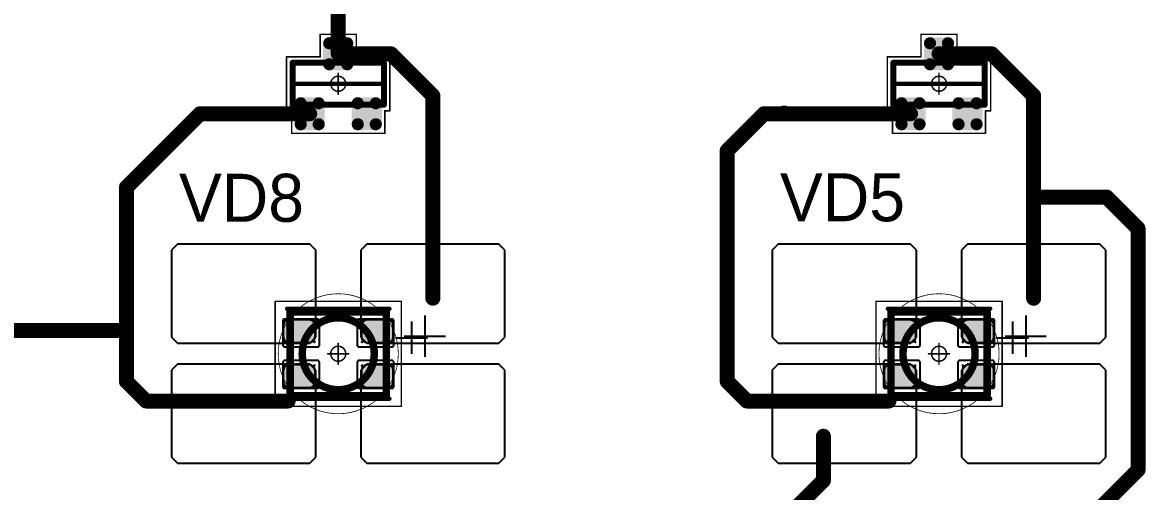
# Model space of a CAD drawing. Header units: millimetres. Extents: x 0 to 400, y 0 to 514.
# Drawn here: x 189.49 to 226.87, y 307.91 to 323.54 of the extents above; entities that cross this region are included whole.
import ezdxf

# ---------------------------------------------------------------- set-up
doc = ezdxf.new("R2010")
doc.units = ezdxf.units.MM
for name, color, linetype in [('Mechanical13', 56, 'Continuous'), ('Mechanical15', 56, 'Continuous'), ('Mechanical2', 216, 'Continuous'), ('TopLayer', 1, 'Continuous'), ('TopOverlay', 2, 'Continuous'), ('TopPaste', 8, 'Continuous'), ('TopSolder', 216, 'Continuous')]:
    doc.layers.add(name, color=color, linetype=linetype)

# ---------------------------------------------------------------- blocks, each defined once
blk = doc.blocks.new('SOT23_174')
at = {"layer": 'Mechanical13', "const_width": 0.2}
for points in [[(-0.7, 1.52), (0.7, 1.52)], [(-0.7, 1.52), (-0.7, -1.52)], [(0.7, 1.52), (0.7, -1.52)], [(-0.7, -1.52), (0.7, -1.52)]]:
    blk.add_lwpolyline(points, dxfattribs=at)
at = {"layer": 'Mechanical13', "const_width": 0.1}
for points in [[(-0.75, 1.52, 1), (-0.65, 1.52, 1)], [(-0.75, 1.52, 1), (-0.65, 1.52, 1)], [(0.65, 1.52, 1), (0.75, 1.52, 1)], [(0.65, 1.52, 1), (0.75, 1.52, 1)], [(-0.75, -1.52, 1), (-0.65, -1.52, 1)], [(-0.75, -1.52, 1), (-0.65, -1.52, 1)], [(0.65, -1.52, 1), (0.75, -1.52, 1)], [(0.65, -1.52, 1), (0.75, -1.52, 1)]]:
    blk.add_lwpolyline(points, format="xyb", close=True, dxfattribs=at)
at = {"layer": 'Mechanical15', "const_width": 0.05}
for points in [[(-1.65, 1.55), (-1.65, -1.55)], [(-1.65, 1.55), (-0.9, 1.55)], [(-0.9, 1.72), (-0.9, 1.55)], [(-0.9, 1.72), (0.9, 1.72)], [(0.9, 1.72), (0.9, 0.6)], [(0, 0.35), (0, -0.35)], [(0.9, 0.6), (1.65, 0.6)], [(1.65, 0.6), (1.65, -0.6)], [(-0.35, 0), (0.35, 0)], [(0.9, -0.6), (1.65, -0.6)], [(0.9, -0.6), (0.9, -1.72)], [(-1.65, -1.55), (-0.9, -1.55)], [(-0.9, -1.55), (-0.9, -1.72)], [(-0.9, -1.72), (0.9, -1.72)]]:
    blk.add_lwpolyline(points, dxfattribs=at)
at = {"layer": 'Mechanical15'}
for points, const_width in [([(-1.662, 1.55, 1), (-1.637, 1.55, 1)], 0.025), ([(-1.662, 1.55, 1), (-1.637, 1.55, 1)], 0.025), ([(-0.913, 1.72, 1), (-0.888, 1.72, 1)], 0.025), ([(-0.913, 1.72, 1), (-0.888, 1.72, 1)], 0.025), ([(-0.913, 1.55, 1), (-0.888, 1.55, 1)], 0.025), ([(-0.913, 1.55, 1), (-0.888, 1.55, 1)], 0.025), ([(0.888, 1.72, 1), (0.913, 1.72, 1)], 0.025), ([(0.888, 1.72, 1), (0.913, 1.72, 1)], 0.025), ([(-0.012, 0.35, 1), (0.012, 0.35, 1)], 0.025), ([(0.888, 0.6, 1), (0.913, 0.6, 1)], 0.025), ([(0.888, 0.6, 1), (0.913, 0.6, 1)], 0.025), ([(1.637, 0.6, 1), (1.662, 0.6, 1)], 0.025), ([(1.637, 0.6, 1), (1.662, 0.6, 1)], 0.025), ([(-0.362, 0, 1), (-0.337, 0, 1)], 0.025), ([(0.25, 0, 1), (-0.25, 0, 1)], 0.05), ([(-0.262, 0, 1), (-0.238, 0, 1)], 0.025), ([(0.238, 0, 1), (0.262, 0, 1)], 0.025), ([(0.337, 0, 1), (0.362, 0, 1)], 0.025), ([(-0.012, -0.35, 1), (0.012, -0.35, 1)], 0.025), ([(0.888, -0.6, 1), (0.913, -0.6, 1)], 0.025), ([(0.888, -0.6, 1), (0.913, -0.6, 1)], 0.025), ([(1.637, -0.6, 1), (1.662, -0.6, 1)], 0.025), ([(1.637, -0.6, 1), (1.662, -0.6, 1)], 0.025), ([(-1.662, -1.55, 1), (-1.637, -1.55, 1)], 0.025), ([(-1.662, -1.55, 1), (-1.637, -1.55, 1)], 0.025), ([(-0.913, -1.55, 1), (-0.888, -1.55, 1)], 0.025), ([(-0.913, -1.55, 1), (-0.888, -1.55, 1)], 0.025), ([(-0.913, -1.72, 1), (-0.888, -1.72, 1)], 0.025), ([(-0.913, -1.72, 1), (-0.888, -1.72, 1)], 0.025), ([(0.888, -1.72, 1), (0.913, -1.72, 1)], 0.025), ([(0.888, -1.72, 1), (0.913, -1.72, 1)], 0.025)]:
    blk.add_lwpolyline(points, format="xyb", close=True, dxfattribs=dict(at, const_width=const_width))
at = {"layer": 'TopLayer', "const_width": 0.1}
for points in [[(-1.4, 1.25, 1), (-1.3, 1.25, 1)], [(-0.7, 1.25, 1), (-0.6, 1.25, 1)], [(-1.4, 0.65, 1), (-1.3, 0.65, 1)], [(-0.7, 0.65, 1), (-0.6, 0.65, 1)], [(0.6, 0.3, 1), (0.7, 0.3, 1)], [(1.3, 0.3, 1), (1.4, 0.3, 1)], [(0.6, -0.3, 1), (0.7, -0.3, 1)], [(1.3, -0.3, 1), (1.4, -0.3, 1)], [(-1.4, -0.65, 1), (-1.3, -0.65, 1)], [(-0.7, -0.65, 1), (-0.6, -0.65, 1)], [(-1.4, -1.25, 1), (-1.3, -1.25, 1)], [(-0.7, -1.25, 1), (-0.6, -1.25, 1)]]:
    blk.add_lwpolyline(points, format="xyb", close=True, dxfattribs=at)
at = {"layer": 'TopLayer'}
for points in [[(-1.45, 1.25), (-1.45, 0.65), (-0.55, 1.25), (-0.55, 0.65)], [(-1.35, 1.35), (-1.35, 0.55), (-0.65, 1.35), (-0.65, 0.55)], [(0.65, 0.4), (0.65, -0.4), (1.35, 0.4), (1.35, -0.4)], [(0.55, 0.3), (0.55, -0.3), (1.45, 0.3), (1.45, -0.3)], [(-1.45, -0.65), (-1.45, -1.25), (-0.55, -0.65), (-0.55, -1.25)], [(-1.35, -0.55), (-1.35, -1.35), (-0.65, -0.55), (-0.65, -1.35)]]:
    blk.add_solid(points, dxfattribs=at)
at = {"layer": 'TopOverlay', "const_width": 0.15}
blk.add_lwpolyline([(0, 1.5), (0, -1.5)], dxfattribs=at)
at = {"layer": 'TopOverlay', "const_width": 0.075}
for points in [[(-0.038, 1.5, 1), (0.038, 1.5, 1)], [(-0.038, -1.5, 1), (0.038, -1.5, 1)]]:
    blk.add_lwpolyline(points, format="xyb", close=True, dxfattribs=at)
at = {"layer": 'TopPaste', "const_width": 0.075}
for points in [[(-1.387, 1.25, 1), (-1.313, 1.25, 1)], [(-0.687, 1.25, 1), (-0.613, 1.25, 1)], [(-1.387, 0.65, 1), (-1.313, 0.65, 1)], [(-0.687, 0.65, 1), (-0.613, 0.65, 1)], [(0.613, 0.3, 1), (0.687, 0.3, 1)], [(1.313, 0.3, 1), (1.387, 0.3, 1)], [(0.613, -0.3, 1), (0.687, -0.3, 1)], [(1.313, -0.3, 1), (1.387, -0.3, 1)], [(-1.387, -0.65, 1), (-1.313, -0.65, 1)], [(-0.687, -0.65, 1), (-0.613, -0.65, 1)], [(-1.387, -1.25, 1), (-1.313, -1.25, 1)], [(-0.687, -1.25, 1), (-0.613, -1.25, 1)]]:
    blk.add_lwpolyline(points, format="xyb", close=True, dxfattribs=at)
at = {"layer": 'TopPaste'}
for points in [[(-1.425, 1.25), (-1.425, 0.65), (-0.575, 1.25), (-0.575, 0.65)], [(-1.35, 1.325), (-1.35, 0.575), (-0.65, 1.325), (-0.65, 0.575)], [(0.65, 0.375), (0.65, -0.375), (1.35, 0.375), (1.35, -0.375)], [(0.575, 0.3), (0.575, -0.3), (1.425, 0.3), (1.425, -0.3)], [(-1.425, -0.65), (-1.425, -1.25), (-0.575, -0.65), (-0.575, -1.25)], [(-1.35, -0.575), (-1.35, -1.325), (-0.65, -0.575), (-0.65, -1.325)]]:
    blk.add_solid(points, dxfattribs=at)
at = {"layer": 'TopSolder', "const_width": 0.202}
for points in [[(-1.451, 1.25, 1), (-1.249, 1.25, 1)], [(-0.751, 1.25, 1), (-0.549, 1.25, 1)], [(-1.451, 0.65, 1), (-1.249, 0.65, 1)], [(-0.751, 0.65, 1), (-0.549, 0.65, 1)], [(0.549, 0.3, 1), (0.751, 0.3, 1)], [(1.249, 0.3, 1), (1.451, 0.3, 1)], [(0.549, -0.3, 1), (0.751, -0.3, 1)], [(1.249, -0.3, 1), (1.451, -0.3, 1)], [(-1.451, -0.65, 1), (-1.249, -0.65, 1)], [(-0.751, -0.65, 1), (-0.549, -0.65, 1)], [(-1.451, -1.25, 1), (-1.249, -1.25, 1)], [(-0.751, -1.25, 1), (-0.549, -1.25, 1)]]:
    blk.add_lwpolyline(points, format="xyb", close=True, dxfattribs=at)
at = {"layer": 'TopSolder'}
for points in [[(-1.552, 1.25), (-1.552, 0.65), (-0.448, 1.25), (-0.448, 0.65)], [(-1.35, 1.452), (-1.35, 0.448), (-0.65, 1.452), (-0.65, 0.448)], [(0.65, 0.502), (0.65, -0.502), (1.35, 0.502), (1.35, -0.502)], [(0.448, 0.3), (0.448, -0.3), (1.552, 0.3), (1.552, -0.3)], [(-1.552, -0.65), (-1.552, -1.25), (-0.448, -0.65), (-0.448, -1.25)], [(-1.35, -0.448), (-1.35, -1.452), (-0.65, -0.448), (-0.65, -1.452)]]:
    blk.add_solid(points, dxfattribs=at)
blk = doc.blocks.new('SOT23_177')
at = {"layer": 'Mechanical13', "const_width": 0.2}
for points in [[(-0.7, 1.52), (0.7, 1.52)], [(-0.7, 1.52), (-0.7, -1.52)], [(0.7, 1.52), (0.7, -1.52)], [(-0.7, -1.52), (0.7, -1.52)]]:
    blk.add_lwpolyline(points, dxfattribs=at)
at = {"layer": 'Mechanical13', "const_width": 0.1}
for points in [[(-0.75, 1.52, 1), (-0.65, 1.52, 1)], [(-0.75, 1.52, 1), (-0.65, 1.52, 1)], [(0.65, 1.52, 1), (0.75, 1.52, 1)], [(0.65, 1.52, 1), (0.75, 1.52, 1)], [(-0.75, -1.52, 1), (-0.65, -1.52, 1)], [(-0.75, -1.52, 1), (-0.65, -1.52, 1)], [(0.65, -1.52, 1), (0.75, -1.52, 1)], [(0.65, -1.52, 1), (0.75, -1.52, 1)]]:
    blk.add_lwpolyline(points, format="xyb", close=True, dxfattribs=at)
at = {"layer": 'Mechanical15', "const_width": 0.05}
for points in [[(-1.65, 1.55), (-1.65, -1.55)], [(-1.65, 1.55), (-0.9, 1.55)], [(-0.9, 1.72), (-0.9, 1.55)], [(-0.9, 1.72), (0.9, 1.72)], [(0.9, 1.72), (0.9, 0.6)], [(0, 0.35), (0, -0.35)], [(0.9, 0.6), (1.65, 0.6)], [(1.65, 0.6), (1.65, -0.6)], [(-0.35, 0), (0.35, 0)], [(0.9, -0.6), (1.65, -0.6)], [(0.9, -0.6), (0.9, -1.72)], [(-1.65, -1.55), (-0.9, -1.55)], [(-0.9, -1.55), (-0.9, -1.72)], [(-0.9, -1.72), (0.9, -1.72)]]:
    blk.add_lwpolyline(points, dxfattribs=at)
at = {"layer": 'Mechanical15'}
for points, const_width in [([(-1.662, 1.55, 1), (-1.637, 1.55, 1)], 0.025), ([(-1.662, 1.55, 1), (-1.637, 1.55, 1)], 0.025), ([(-0.913, 1.72, 1), (-0.888, 1.72, 1)], 0.025), ([(-0.913, 1.72, 1), (-0.888, 1.72, 1)], 0.025), ([(-0.913, 1.55, 1), (-0.888, 1.55, 1)], 0.025), ([(-0.913, 1.55, 1), (-0.888, 1.55, 1)], 0.025), ([(0.888, 1.72, 1), (0.913, 1.72, 1)], 0.025), ([(0.888, 1.72, 1), (0.913, 1.72, 1)], 0.025), ([(-0.012, 0.35, 1), (0.012, 0.35, 1)], 0.025), ([(0.888, 0.6, 1), (0.913, 0.6, 1)], 0.025), ([(0.888, 0.6, 1), (0.913, 0.6, 1)], 0.025), ([(1.637, 0.6, 1), (1.662, 0.6, 1)], 0.025), ([(1.637, 0.6, 1), (1.662, 0.6, 1)], 0.025), ([(-0.362, 0, 1), (-0.337, 0, 1)], 0.025), ([(0.25, 0, 1), (-0.25, 0, 1)], 0.05), ([(-0.262, 0, 1), (-0.238, 0, 1)], 0.025), ([(0.238, 0, 1), (0.262, 0, 1)], 0.025), ([(0.337, 0, 1), (0.362, 0, 1)], 0.025), ([(-0.012, -0.35, 1), (0.012, -0.35, 1)], 0.025), ([(0.888, -0.6, 1), (0.913, -0.6, 1)], 0.025), ([(0.888, -0.6, 1), (0.913, -0.6, 1)], 0.025), ([(1.637, -0.6, 1), (1.662, -0.6, 1)], 0.025), ([(1.637, -0.6, 1), (1.662, -0.6, 1)], 0.025), ([(-1.662, -1.55, 1), (-1.637, -1.55, 1)], 0.025), ([(-1.662, -1.55, 1), (-1.637, -1.55, 1)], 0.025), ([(-0.913, -1.55, 1), (-0.888, -1.55, 1)], 0.025), ([(-0.913, -1.55, 1), (-0.888, -1.55, 1)], 0.025), ([(-0.913, -1.72, 1), (-0.888, -1.72, 1)], 0.025), ([(-0.913, -1.72, 1), (-0.888, -1.72, 1)], 0.025), ([(0.888, -1.72, 1), (0.913, -1.72, 1)], 0.025), ([(0.888, -1.72, 1), (0.913, -1.72, 1)], 0.025)]:
    blk.add_lwpolyline(points, format="xyb", close=True, dxfattribs=dict(at, const_width=const_width))
at = {"layer": 'TopLayer', "const_width": 0.1}
for points in [[(-1.4, 1.25, 1), (-1.3, 1.25, 1)], [(-0.7, 1.25, 1), (-0.6, 1.25, 1)], [(-1.4, 0.65, 1), (-1.3, 0.65, 1)], [(-0.7, 0.65, 1), (-0.6, 0.65, 1)], [(0.6, 0.3, 1), (0.7, 0.3, 1)], [(1.3, 0.3, 1), (1.4, 0.3, 1)], [(0.6, -0.3, 1), (0.7, -0.3, 1)], [(1.3, -0.3, 1), (1.4, -0.3, 1)], [(-1.4, -0.65, 1), (-1.3, -0.65, 1)], [(-0.7, -0.65, 1), (-0.6, -0.65, 1)], [(-1.4, -1.25, 1), (-1.3, -1.25, 1)], [(-0.7, -1.25, 1), (-0.6, -1.25, 1)]]:
    blk.add_lwpolyline(points, format="xyb", close=True, dxfattribs=at)
at = {"layer": 'TopLayer'}
for points in [[(-1.45, 1.25), (-1.45, 0.65), (-0.55, 1.25), (-0.55, 0.65)], [(-1.35, 1.35), (-1.35, 0.55), (-0.65, 1.35), (-0.65, 0.55)], [(0.65, 0.4), (0.65, -0.4), (1.35, 0.4), (1.35, -0.4)], [(0.55, 0.3), (0.55, -0.3), (1.45, 0.3), (1.45, -0.3)], [(-1.45, -0.65), (-1.45, -1.25), (-0.55, -0.65), (-0.55, -1.25)], [(-1.35, -0.55), (-1.35, -1.35), (-0.65, -0.55), (-0.65, -1.35)]]:
    blk.add_solid(points, dxfattribs=at)
at = {"layer": 'TopOverlay', "const_width": 0.15}
blk.add_lwpolyline([(0, 1.5), (0, -1.5)], dxfattribs=at)
at = {"layer": 'TopOverlay', "const_width": 0.075}
for points in [[(-0.038, 1.5, 1), (0.038, 1.5, 1)], [(-0.038, -1.5, 1), (0.038, -1.5, 1)]]:
    blk.add_lwpolyline(points, format="xyb", close=True, dxfattribs=at)
at = {"layer": 'TopPaste', "const_width": 0.075}
for points in [[(-1.387, 1.25, 1), (-1.313, 1.25, 1)], [(-0.687, 1.25, 1), (-0.613, 1.25, 1)], [(-1.387, 0.65, 1), (-1.313, 0.65, 1)], [(-0.687, 0.65, 1), (-0.613, 0.65, 1)], [(0.613, 0.3, 1), (0.687, 0.3, 1)], [(1.313, 0.3, 1), (1.387, 0.3, 1)], [(0.613, -0.3, 1), (0.687, -0.3, 1)], [(1.313, -0.3, 1), (1.387, -0.3, 1)], [(-1.387, -0.65, 1), (-1.313, -0.65, 1)], [(-0.687, -0.65, 1), (-0.613, -0.65, 1)], [(-1.387, -1.25, 1), (-1.313, -1.25, 1)], [(-0.687, -1.25, 1), (-0.613, -1.25, 1)]]:
    blk.add_lwpolyline(points, format="xyb", close=True, dxfattribs=at)
at = {"layer": 'TopPaste'}
for points in [[(-1.425, 1.25), (-1.425, 0.65), (-0.575, 1.25), (-0.575, 0.65)], [(-1.35, 1.325), (-1.35, 0.575), (-0.65, 1.325), (-0.65, 0.575)], [(0.65, 0.375), (0.65, -0.375), (1.35, 0.375), (1.35, -0.375)], [(0.575, 0.3), (0.575, -0.3), (1.425, 0.3), (1.425, -0.3)], [(-1.425, -0.65), (-1.425, -1.25), (-0.575, -0.65), (-0.575, -1.25)], [(-1.35, -0.575), (-1.35, -1.325), (-0.65, -0.575), (-0.65, -1.325)]]:
    blk.add_solid(points, dxfattribs=at)
at = {"layer": 'TopSolder', "const_width": 0.202}
for points in [[(-1.451, 1.25, 1), (-1.249, 1.25, 1)], [(-0.751, 1.25, 1), (-0.549, 1.25, 1)], [(-1.451, 0.65, 1), (-1.249, 0.65, 1)], [(-0.751, 0.65, 1), (-0.549, 0.65, 1)], [(0.549, 0.3, 1), (0.751, 0.3, 1)], [(1.249, 0.3, 1), (1.451, 0.3, 1)], [(0.549, -0.3, 1), (0.751, -0.3, 1)], [(1.249, -0.3, 1), (1.451, -0.3, 1)], [(-1.451, -0.65, 1), (-1.249, -0.65, 1)], [(-0.751, -0.65, 1), (-0.549, -0.65, 1)], [(-1.451, -1.25, 1), (-1.249, -1.25, 1)], [(-0.751, -1.25, 1), (-0.549, -1.25, 1)]]:
    blk.add_lwpolyline(points, format="xyb", close=True, dxfattribs=at)
at = {"layer": 'TopSolder'}
for points in [[(-1.552, 1.25), (-1.552, 0.65), (-0.448, 1.25), (-0.448, 0.65)], [(-1.35, 1.452), (-1.35, 0.448), (-0.65, 1.452), (-0.65, 0.448)], [(0.65, 0.502), (0.65, -0.502), (1.35, 0.502), (1.35, -0.502)], [(0.448, 0.3), (0.448, -0.3), (1.552, 0.3), (1.552, -0.3)], [(-1.552, -0.65), (-1.552, -1.25), (-0.448, -0.65), (-0.448, -1.25)], [(-1.35, -0.448), (-1.35, -1.452), (-0.65, -0.448), (-0.65, -1.452)]]:
    blk.add_solid(points, dxfattribs=at)
blk = doc.blocks.new('E65F_347')
at = {"layer": 'Mechanical13'}
for p, q in [((2.441, 1.071), (2.441, 0)), ((1.905, 0.536), (2.976, 0.536))]:
    blk.add_line(p, q, dxfattribs=at)
at = {"layer": 'Mechanical13', "const_width": 0.25}
for points in [[(-1.6, -1.4), (-1.6, 1.4)], [(-1.6, 1.4), (1.6, 1.4)], [(1.6, -1.4), (1.6, 1.4)], [(-1.6, -1.4), (1.6, -1.4)]]:
    blk.add_lwpolyline(points, dxfattribs=at)
at = {"layer": 'Mechanical13'}
for points, const_width in [([(-1.663, 1.4, 1), (-1.538, 1.4, 1)], 0.125), ([(-1.663, 1.4, 1), (-1.538, 1.4, 1)], 0.125), ([(1.537, 1.4, 1), (1.662, 1.4, 1)], 0.125), ([(1.537, 1.4, 1), (1.662, 1.4, 1)], 0.125), ([(1.2, 0, 1), (-1.2, 0, 1)], 0.25), ([(-1.263, 0, 1), (-1.138, 0, 1)], 0.125), ([(1.137, 0, 1), (1.262, 0, 1)], 0.125), ([(-1.663, -1.4, 1), (-1.538, -1.4, 1)], 0.125), ([(-1.663, -1.4, 1), (-1.538, -1.4, 1)], 0.125), ([(1.537, -1.4, 1), (1.662, -1.4, 1)], 0.125), ([(1.537, -1.4, 1), (1.662, -1.4, 1)], 0.125)]:
    blk.add_lwpolyline(points, format="xyb", close=True, dxfattribs=dict(at, const_width=const_width))
at = {"layer": 'Mechanical15', "const_width": 0.05}
for points in [[(-2.1, 1.75), (2.1, 1.75)], [(-2.1, -1.75), (-2.1, 1.75)], [(2.1, -1.75), (2.1, 1.75)], [(0, -0.35), (0, 0.35)], [(0, -0.35), (0, 0.35)], [(-0.35, 0), (0.35, 0)], [(-0.35, 0), (0.35, 0)], [(-2.1, -1.75), (2.1, -1.75)]]:
    blk.add_lwpolyline(points, dxfattribs=at)
at = {"layer": 'Mechanical15'}
for points, const_width in [([(-2.113, 1.75, 1), (-2.088, 1.75, 1)], 0.025), ([(-2.113, 1.75, 1), (-2.088, 1.75, 1)], 0.025), ([(2.087, 1.75, 1), (2.112, 1.75, 1)], 0.025), ([(2.087, 1.75, 1), (2.112, 1.75, 1)], 0.025), ([(-0.013, 0.35, 1), (0.012, 0.35, 1)], 0.025), ([(-0.013, 0.35, 1), (0.012, 0.35, 1)], 0.025), ([(-0.363, 0, 1), (-0.338, 0, 1)], 0.025), ([(-0.363, 0, 1), (-0.338, 0, 1)], 0.025), ([(0.25, 0, 1), (-0.25, 0, 1)], 0.05), ([(0.25, 0, 1), (-0.25, 0, 1)], 0.05), ([(-0.263, 0, 1), (-0.238, 0, 1)], 0.025), ([(-0.263, 0, 1), (-0.238, 0, 1)], 0.025), ([(0.237, 0, 1), (0.262, 0, 1)], 0.025), ([(0.237, 0, 1), (0.262, 0, 1)], 0.025), ([(0.337, 0, 1), (0.362, 0, 1)], 0.025), ([(0.337, 0, 1), (0.362, 0, 1)], 0.025), ([(-0.013, -0.35, 1), (0.012, -0.35, 1)], 0.025), ([(-0.013, -0.35, 1), (0.012, -0.35, 1)], 0.025), ([(-2.113, -1.75, 1), (-2.088, -1.75, 1)], 0.025), ([(-2.113, -1.75, 1), (-2.088, -1.75, 1)], 0.025), ([(2.087, -1.75, 1), (2.112, -1.75, 1)], 0.025), ([(2.087, -1.75, 1), (2.112, -1.75, 1)], 0.025)]:
    blk.add_lwpolyline(points, format="xyb", close=True, dxfattribs=dict(at, const_width=const_width))
at = {"layer": 'TopLayer'}
for p, q in [((-5.35, 3.65), (-5.55, 3.45)), ((-5.55, 3.45), (-5.55, 3.45)), ((-5.55, 3.45), (-5.55, 0.55)), ((-0.95, 3.65), (-5.35, 3.65)), ((-5.35, 3.65), (-5.35, 3.65)), ((-0.75, 3.45), (-0.95, 3.65)), ((-0.75, 0.55), (-0.75, 3.45)), ((0.95, 3.65), (0.75, 3.45)), ((0.75, 3.45), (0.75, 3.45)), ((0.75, 3.45), (0.75, 0.55)), ((5.35, 3.65), (0.95, 3.65)), ((0.95, 3.65), (0.95, 3.65)), ((5.55, 3.45), (5.35, 3.65)), ((5.55, 0.55), (5.55, 3.45)), ((-5.55, 0.55), (-5.35, 0.35)), ((-0.95, 0.35), (-0.75, 0.55)), ((0.75, 0.55), (0.95, 0.35)), ((5.35, 0.35), (5.55, 0.55)), ((-5.35, 0.35), (-0.95, 0.35)), ((0.95, 0.35), (5.35, 0.35)), ((-5.35, -0.35), (-5.55, -0.55)), ((-0.95, -0.35), (-5.35, -0.35)), ((-5.35, -0.35), (-5.35, -0.35)), ((-0.75, -0.55), (-0.95, -0.35)), ((0.95, -0.35), (0.75, -0.55)), ((5.35, -0.35), (0.95, -0.35)), ((0.95, -0.35), (0.95, -0.35)), ((5.55, -0.55), (5.35, -0.35)), ((-5.55, -0.55), (-5.55, -0.55)), ((-5.55, -0.55), (-5.55, -3.45)), ((-0.75, -3.45), (-0.75, -0.55)), ((0.75, -0.55), (0.75, -0.55)), ((0.75, -0.55), (0.75, -3.45)), ((5.55, -3.45), (5.55, -0.55)), ((-5.55, -3.45), (-5.35, -3.65)), ((-5.35, -3.65), (-0.95, -3.65)), ((-0.95, -3.65), (-0.75, -3.45)), ((0.75, -3.45), (0.95, -3.65)), ((0.95, -3.65), (5.35, -3.65)), ((5.35, -3.65), (5.55, -3.45))]:
    blk.add_line(p, q, dxfattribs=at)
at = {"layer": 'TopLayer', "const_width": 0.04}
for points in [[(-1.83, 1.11, 1), (-1.79, 1.11, 1)], [(-0.81, 1.11, 1), (-0.77, 1.11, 1)], [(0.77, 1.11, 1), (0.81, 1.11, 1)], [(1.79, 1.11, 1), (1.83, 1.11, 1)], [(-1.83, 0.39, 1), (-1.79, 0.39, 1)], [(-0.81, 0.39, 1), (-0.77, 0.39, 1)], [(0.77, 0.39, 1), (0.81, 0.39, 1)], [(1.79, 0.39, 1), (1.83, 0.39, 1)], [(-1.83, -0.39, 1), (-1.79, -0.39, 1)], [(-0.81, -0.39, 1), (-0.77, -0.39, 1)], [(0.77, -0.39, 1), (0.81, -0.39, 1)], [(1.79, -0.39, 1), (1.83, -0.39, 1)], [(-1.83, -1.11, 1), (-1.79, -1.11, 1)], [(-0.81, -1.11, 1), (-0.77, -1.11, 1)], [(0.77, -1.11, 1), (0.81, -1.11, 1)], [(1.79, -1.11, 1), (1.83, -1.11, 1)]]:
    blk.add_lwpolyline(points, format="xyb", close=True, dxfattribs=at)
at = {"layer": 'TopLayer'}
for points in [[(-1.81, 1.15), (-1.81, 0.35), (-0.79, 1.15), (-0.79, 0.35)], [(0.79, 1.15), (0.79, 0.35), (1.81, 1.15), (1.81, 0.35)], [(-1.85, 1.11), (-1.85, 0.39), (-0.75, 1.11), (-0.75, 0.39)], [(0.75, 1.11), (0.75, 0.39), (1.85, 1.11), (1.85, 0.39)], [(-1.81, -0.35), (-1.81, -1.15), (-0.79, -0.35), (-0.79, -1.15)], [(0.79, -0.35), (0.79, -1.15), (1.81, -0.35), (1.81, -1.15)], [(-1.85, -0.39), (-1.85, -1.11), (-0.75, -0.39), (-0.75, -1.11)], [(0.75, -0.39), (0.75, -1.11), (1.85, -0.39), (1.85, -1.11)]]:
    blk.add_solid(points, dxfattribs=at)
at = {"layer": 'TopOverlay'}
for p, q in [((2.886, 1.271), (2.886, -0.1)), ((2.2, 0.586), (3.571, 0.586))]:
    blk.add_line(p, q, dxfattribs=at)
at = {"layer": 'TopOverlay', "const_width": 0.15}
for points in [[(-1.7, 1.5), (1.7, 1.5)], [(-1.7, -1.5), (1.7, -1.5)]]:
    blk.add_lwpolyline(points, dxfattribs=at)
at = {"layer": 'TopOverlay', "const_width": 0.075}
for points in [[(-1.738, 1.5, 1), (-1.663, 1.5, 1)], [(1.662, 1.5, 1), (1.737, 1.5, 1)], [(-1.738, -1.5, 1), (-1.663, -1.5, 1)], [(1.662, -1.5, 1), (1.737, -1.5, 1)]]:
    blk.add_lwpolyline(points, format="xyb", close=True, dxfattribs=at)
at = {"layer": 'TopPaste'}
for p, q in [((-1.638, 1.129), (-1.711, 1.114)), ((-0.963, 1.129), (-1.638, 1.129)), ((-0.889, 1.114), (-0.963, 1.129)), ((0.962, 1.129), (0.889, 1.114)), ((1.637, 1.129), (0.962, 1.129)), ((1.711, 1.114), (1.637, 1.129)), ((-1.814, 1.011), (-1.829, 0.938)), ((-1.829, 0.938), (-1.829, 0.563)), ((-1.773, 1.073), (-1.814, 1.011)), ((-1.711, 1.114), (-1.773, 1.073)), ((-0.827, 1.073), (-0.889, 1.114)), ((-0.786, 1.011), (-0.827, 1.073)), ((-0.771, 0.938), (-0.786, 1.011)), ((-0.771, 0.563), (-0.771, 0.938)), ((0.786, 1.011), (0.771, 0.938)), ((0.771, 0.938), (0.771, 0.563)), ((0.827, 1.073), (0.786, 1.011)), ((0.889, 1.114), (0.827, 1.073)), ((1.773, 1.073), (1.711, 1.114)), ((1.814, 1.011), (1.773, 1.073)), ((1.829, 0.938), (1.814, 1.011)), ((1.829, 0.563), (1.829, 0.938)), ((-1.829, 0.563), (-1.814, 0.489)), ((-1.814, 0.489), (-1.773, 0.427)), ((-1.773, 0.427), (-1.711, 0.386)), ((-1.711, 0.386), (-1.638, 0.371)), ((-0.963, 0.371), (-0.889, 0.386)), ((-0.889, 0.386), (-0.827, 0.427)), ((-0.827, 0.427), (-0.786, 0.489)), ((-0.786, 0.489), (-0.771, 0.563)), ((0.771, 0.563), (0.786, 0.489)), ((0.786, 0.489), (0.827, 0.427)), ((0.827, 0.427), (0.889, 0.386)), ((0.889, 0.386), (0.962, 0.371)), ((1.637, 0.371), (1.711, 0.386)), ((1.711, 0.386), (1.773, 0.427)), ((1.773, 0.427), (1.814, 0.489)), ((1.814, 0.489), (1.829, 0.563)), ((-1.638, 0.371), (-0.963, 0.371)), ((0.962, 0.371), (1.637, 0.371)), ((-1.638, -0.371), (-1.711, -0.386)), ((-0.963, -0.371), (-1.638, -0.371)), ((-0.889, -0.386), (-0.963, -0.371)), ((0.962, -0.371), (0.889, -0.386)), ((1.637, -0.371), (0.962, -0.371)), ((1.711, -0.386), (1.637, -0.371)), ((-1.814, -0.489), (-1.829, -0.563)), ((-1.829, -0.563), (-1.829, -0.938)), ((-1.773, -0.427), (-1.814, -0.489)), ((-1.711, -0.386), (-1.773, -0.427)), ((-0.827, -0.427), (-0.889, -0.386)), ((-0.786, -0.489), (-0.827, -0.427)), ((-0.771, -0.563), (-0.786, -0.489)), ((-0.771, -0.938), (-0.771, -0.563)), ((0.786, -0.489), (0.771, -0.563)), ((0.771, -0.563), (0.771, -0.938)), ((0.827, -0.427), (0.786, -0.489)), ((0.889, -0.386), (0.827, -0.427)), ((1.773, -0.427), (1.711, -0.386)), ((1.814, -0.489), (1.773, -0.427)), ((1.829, -0.563), (1.814, -0.489)), ((1.829, -0.938), (1.829, -0.563)), ((-1.829, -0.938), (-1.814, -1.011)), ((-1.814, -1.011), (-1.773, -1.073)), ((-1.773, -1.073), (-1.711, -1.114)), ((-1.711, -1.114), (-1.638, -1.129)), ((-0.963, -1.129), (-0.889, -1.114)), ((-0.889, -1.114), (-0.827, -1.073)), ((-0.827, -1.073), (-0.786, -1.011)), ((-0.786, -1.011), (-0.771, -0.938)), ((0.771, -0.938), (0.786, -1.011)), ((0.786, -1.011), (0.827, -1.073)), ((0.827, -1.073), (0.889, -1.114)), ((0.889, -1.114), (0.962, -1.129)), ((1.637, -1.129), (1.711, -1.114)), ((1.711, -1.114), (1.773, -1.073)), ((1.773, -1.073), (1.814, -1.011)), ((1.814, -1.011), (1.829, -0.938)), ((-1.638, -1.129), (-0.963, -1.129)), ((0.962, -1.129), (1.637, -1.129))]:
    blk.add_line(p, q, dxfattribs=at)
at = {"layer": 'TopSolder'}
for p, q in [((-1.842, 1.129), (-1.85, 1.111)), ((-1.828, 1.143), (-1.842, 1.129)), ((-1.81, 1.151), (-1.828, 1.143)), ((-1.8, 1.151), (-1.81, 1.151)), ((-0.7, 1.151), (-1.8, 1.151)), ((-0.685, 1.151), (-0.7, 1.151)), ((-0.7, 1.151), (-0.7, 1.151)), ((-0.658, 1.139), (-0.685, 1.151)), ((-0.636, 1.118), (-0.658, 1.139)), ((0.657, 1.139), (0.636, 1.118)), ((0.685, 1.151), (0.657, 1.139)), ((0.7, 1.151), (0.685, 1.151)), ((1.8, 1.151), (0.7, 1.151)), ((1.81, 1.151), (1.8, 1.151)), ((1.8, 1.151), (1.8, 1.151)), ((1.828, 1.143), (1.81, 1.151)), ((1.842, 1.129), (1.828, 1.143)), ((1.85, 1.111), (1.842, 1.129)), ((-1.85, 1.111), (-1.85, 1.101)), ((-1.85, 1.101), (-1.85, 1.101)), ((-1.85, 1.101), (-1.85, 0.301)), ((-0.625, 1.09), (-0.636, 1.118)), ((-0.625, 1.076), (-0.625, 1.09)), ((-0.625, 0.301), (-0.625, 1.076)), ((0.636, 1.118), (0.625, 1.09)), ((0.625, 1.09), (0.625, 1.076)), ((0.625, 1.076), (0.625, 1.076)), ((0.625, 1.076), (0.625, 0.301)), ((1.85, 1.101), (1.85, 1.111)), ((1.85, 0.301), (1.85, 1.101)), ((-1.85, 0.301), (-1.85, 0.286)), ((-1.85, 0.286), (-1.839, 0.258)), ((-1.839, 0.258), (-1.818, 0.237)), ((-1.818, 0.237), (-1.79, 0.226)), ((-1.79, 0.226), (-1.775, 0.226)), ((-1.775, 0.226), (-1.775, 0.226)), ((-1.775, 0.226), (-0.7, 0.226)), ((-0.7, 0.226), (-0.685, 0.226)), ((-0.685, 0.226), (-0.658, 0.237)), ((-0.658, 0.237), (-0.636, 0.258)), ((-0.636, 0.258), (-0.625, 0.286)), ((-0.625, 0.286), (-0.625, 0.301)), ((-0.625, 0.301), (-0.625, 0.301)), ((0.625, 0.301), (0.625, 0.286)), ((0.625, 0.286), (0.636, 0.258)), ((0.636, 0.258), (0.657, 0.237)), ((0.657, 0.237), (0.685, 0.226)), ((0.685, 0.226), (0.7, 0.226)), ((0.7, 0.226), (0.7, 0.226)), ((0.7, 0.226), (1.775, 0.226)), ((1.775, 0.226), (1.79, 0.226)), ((1.79, 0.226), (1.817, 0.237)), ((1.817, 0.237), (1.839, 0.258)), ((1.839, 0.258), (1.85, 0.286)), ((1.85, 0.286), (1.85, 0.301)), ((1.85, 0.301), (1.85, 0.301)), ((-1.839, -0.257), (-1.85, -0.285)), ((-1.85, -0.285), (-1.85, -0.299)), ((-1.85, -0.299), (-1.85, -0.299)), ((-1.85, -0.299), (-1.85, -1.099)), ((-1.818, -0.236), (-1.839, -0.257)), ((-1.79, -0.224), (-1.818, -0.236)), ((-1.775, -0.224), (-1.79, -0.224)), ((-0.7, -0.224), (-1.775, -0.224)), ((-0.685, -0.224), (-0.7, -0.224)), ((-0.7, -0.224), (-0.7, -0.224)), ((-0.658, -0.236), (-0.685, -0.224)), ((-0.636, -0.257), (-0.658, -0.236)), ((-0.625, -0.285), (-0.636, -0.257)), ((-0.625, -0.299), (-0.625, -0.285)), ((-0.625, -1.074), (-0.625, -0.299)), ((0.636, -0.257), (0.625, -0.285)), ((0.625, -0.285), (0.625, -0.299)), ((0.625, -0.299), (0.625, -0.299)), ((0.625, -0.299), (0.625, -1.074)), ((0.657, -0.236), (0.636, -0.257)), ((0.685, -0.224), (0.657, -0.236)), ((0.7, -0.224), (0.685, -0.224)), ((1.775, -0.224), (0.7, -0.224)), ((1.79, -0.224), (1.775, -0.224)), ((1.775, -0.224), (1.775, -0.224)), ((1.817, -0.236), (1.79, -0.224)), ((1.839, -0.257), (1.817, -0.236)), ((1.85, -0.285), (1.839, -0.257)), ((1.85, -0.299), (1.85, -0.285)), ((1.85, -1.099), (1.85, -0.299)), ((-1.85, -1.099), (-1.85, -1.109)), ((-1.85, -1.109), (-1.842, -1.128)), ((-0.658, -1.138), (-0.636, -1.117)), ((-0.636, -1.117), (-0.625, -1.089)), ((-0.625, -1.089), (-0.625, -1.074)), ((-0.625, -1.074), (-0.625, -1.074)), ((0.625, -1.074), (0.625, -1.089)), ((0.625, -1.089), (0.636, -1.117)), ((0.636, -1.117), (0.657, -1.138)), ((1.842, -1.128), (1.85, -1.109)), ((1.85, -1.109), (1.85, -1.099)), ((1.85, -1.099), (1.85, -1.099)), ((-1.842, -1.128), (-1.828, -1.142)), ((-1.828, -1.142), (-1.81, -1.149)), ((-1.81, -1.149), (-1.8, -1.149)), ((-1.8, -1.149), (-0.7, -1.149)), ((-1.8, -1.149), (-1.8, -1.149)), ((-0.7, -1.149), (-0.685, -1.149)), ((-0.685, -1.149), (-0.658, -1.138)), ((0.657, -1.138), (0.685, -1.149)), ((0.685, -1.149), (0.7, -1.149)), ((0.7, -1.149), (1.8, -1.149)), ((0.7, -1.149), (0.7, -1.149)), ((1.8, -1.149), (1.81, -1.149)), ((1.81, -1.149), (1.828, -1.142)), ((1.828, -1.142), (1.842, -1.128))]:
    blk.add_line(p, q, dxfattribs=at)
blk = doc.blocks.new('E65F_350')
at = {"layer": 'Mechanical13'}
for p, q in [((2.441, 1.071), (2.441, 0)), ((1.905, 0.536), (2.976, 0.536))]:
    blk.add_line(p, q, dxfattribs=at)
at = {"layer": 'Mechanical13', "const_width": 0.25}
for points in [[(-1.6, -1.4), (-1.6, 1.4)], [(-1.6, 1.4), (1.6, 1.4)], [(1.6, -1.4), (1.6, 1.4)], [(-1.6, -1.4), (1.6, -1.4)]]:
    blk.add_lwpolyline(points, dxfattribs=at)
at = {"layer": 'Mechanical13'}
for points, const_width in [([(-1.663, 1.4, 1), (-1.538, 1.4, 1)], 0.125), ([(-1.663, 1.4, 1), (-1.538, 1.4, 1)], 0.125), ([(1.537, 1.4, 1), (1.662, 1.4, 1)], 0.125), ([(1.537, 1.4, 1), (1.662, 1.4, 1)], 0.125), ([(1.2, 0, 1), (-1.2, 0, 1)], 0.25), ([(-1.263, 0, 1), (-1.138, 0, 1)], 0.125), ([(1.137, 0, 1), (1.262, 0, 1)], 0.125), ([(-1.663, -1.4, 1), (-1.538, -1.4, 1)], 0.125), ([(-1.663, -1.4, 1), (-1.538, -1.4, 1)], 0.125), ([(1.537, -1.4, 1), (1.662, -1.4, 1)], 0.125), ([(1.537, -1.4, 1), (1.662, -1.4, 1)], 0.125)]:
    blk.add_lwpolyline(points, format="xyb", close=True, dxfattribs=dict(at, const_width=const_width))
at = {"layer": 'Mechanical15', "const_width": 0.05}
for points in [[(-2.1, 1.75), (2.1, 1.75)], [(-2.1, -1.75), (-2.1, 1.75)], [(2.1, -1.75), (2.1, 1.75)], [(0, -0.35), (0, 0.35)], [(0, -0.35), (0, 0.35)], [(-0.35, 0), (0.35, 0)], [(-0.35, 0), (0.35, 0)], [(-2.1, -1.75), (2.1, -1.75)]]:
    blk.add_lwpolyline(points, dxfattribs=at)
at = {"layer": 'Mechanical15'}
for points, const_width in [([(-2.113, 1.75, 1), (-2.088, 1.75, 1)], 0.025), ([(-2.113, 1.75, 1), (-2.088, 1.75, 1)], 0.025), ([(2.087, 1.75, 1), (2.112, 1.75, 1)], 0.025), ([(2.087, 1.75, 1), (2.112, 1.75, 1)], 0.025), ([(-0.013, 0.35, 1), (0.012, 0.35, 1)], 0.025), ([(-0.013, 0.35, 1), (0.012, 0.35, 1)], 0.025), ([(-0.363, 0, 1), (-0.338, 0, 1)], 0.025), ([(-0.363, 0, 1), (-0.338, 0, 1)], 0.025), ([(0.25, 0, 1), (-0.25, 0, 1)], 0.05), ([(0.25, 0, 1), (-0.25, 0, 1)], 0.05), ([(-0.263, 0, 1), (-0.238, 0, 1)], 0.025), ([(-0.263, 0, 1), (-0.238, 0, 1)], 0.025), ([(0.237, 0, 1), (0.262, 0, 1)], 0.025), ([(0.237, 0, 1), (0.262, 0, 1)], 0.025), ([(0.337, 0, 1), (0.362, 0, 1)], 0.025), ([(0.337, 0, 1), (0.362, 0, 1)], 0.025), ([(-0.013, -0.35, 1), (0.012, -0.35, 1)], 0.025), ([(-0.013, -0.35, 1), (0.012, -0.35, 1)], 0.025), ([(-2.113, -1.75, 1), (-2.088, -1.75, 1)], 0.025), ([(-2.113, -1.75, 1), (-2.088, -1.75, 1)], 0.025), ([(2.087, -1.75, 1), (2.112, -1.75, 1)], 0.025), ([(2.087, -1.75, 1), (2.112, -1.75, 1)], 0.025)]:
    blk.add_lwpolyline(points, format="xyb", close=True, dxfattribs=dict(at, const_width=const_width))
at = {"layer": 'TopLayer'}
for p, q in [((-5.35, 3.65), (-5.55, 3.45)), ((-5.55, 3.45), (-5.55, 3.45)), ((-5.55, 3.45), (-5.55, 0.55)), ((-0.95, 3.65), (-5.35, 3.65)), ((-5.35, 3.65), (-5.35, 3.65)), ((-0.75, 3.45), (-0.95, 3.65)), ((-0.75, 0.55), (-0.75, 3.45)), ((0.95, 3.65), (0.75, 3.45)), ((0.75, 3.45), (0.75, 3.45)), ((0.75, 3.45), (0.75, 0.55)), ((5.35, 3.65), (0.95, 3.65)), ((0.95, 3.65), (0.95, 3.65)), ((5.55, 3.45), (5.35, 3.65)), ((5.55, 0.55), (5.55, 3.45)), ((-5.55, 0.55), (-5.35, 0.35)), ((-0.95, 0.35), (-0.75, 0.55)), ((0.75, 0.55), (0.95, 0.35)), ((5.35, 0.35), (5.55, 0.55)), ((-5.35, 0.35), (-0.95, 0.35)), ((0.95, 0.35), (5.35, 0.35)), ((-5.35, -0.35), (-5.55, -0.55)), ((-0.95, -0.35), (-5.35, -0.35)), ((-5.35, -0.35), (-5.35, -0.35)), ((-0.75, -0.55), (-0.95, -0.35)), ((0.95, -0.35), (0.75, -0.55)), ((5.35, -0.35), (0.95, -0.35)), ((0.95, -0.35), (0.95, -0.35)), ((5.55, -0.55), (5.35, -0.35)), ((-5.55, -0.55), (-5.55, -0.55)), ((-5.55, -0.55), (-5.55, -3.45)), ((-0.75, -3.45), (-0.75, -0.55)), ((0.75, -0.55), (0.75, -0.55)), ((0.75, -0.55), (0.75, -3.45)), ((5.55, -3.45), (5.55, -0.55)), ((-5.55, -3.45), (-5.35, -3.65)), ((-5.35, -3.65), (-0.95, -3.65)), ((-0.95, -3.65), (-0.75, -3.45)), ((0.75, -3.45), (0.95, -3.65)), ((0.95, -3.65), (5.35, -3.65)), ((5.35, -3.65), (5.55, -3.45))]:
    blk.add_line(p, q, dxfattribs=at)
at = {"layer": 'TopLayer', "const_width": 0.04}
for points in [[(-1.83, 1.11, 1), (-1.79, 1.11, 1)], [(-0.81, 1.11, 1), (-0.77, 1.11, 1)], [(0.77, 1.11, 1), (0.81, 1.11, 1)], [(1.79, 1.11, 1), (1.83, 1.11, 1)], [(-1.83, 0.39, 1), (-1.79, 0.39, 1)], [(-0.81, 0.39, 1), (-0.77, 0.39, 1)], [(0.77, 0.39, 1), (0.81, 0.39, 1)], [(1.79, 0.39, 1), (1.83, 0.39, 1)], [(-1.83, -0.39, 1), (-1.79, -0.39, 1)], [(-0.81, -0.39, 1), (-0.77, -0.39, 1)], [(0.77, -0.39, 1), (0.81, -0.39, 1)], [(1.79, -0.39, 1), (1.83, -0.39, 1)], [(-1.83, -1.11, 1), (-1.79, -1.11, 1)], [(-0.81, -1.11, 1), (-0.77, -1.11, 1)], [(0.77, -1.11, 1), (0.81, -1.11, 1)], [(1.79, -1.11, 1), (1.83, -1.11, 1)]]:
    blk.add_lwpolyline(points, format="xyb", close=True, dxfattribs=at)
at = {"layer": 'TopLayer'}
for points in [[(-1.81, 1.15), (-1.81, 0.35), (-0.79, 1.15), (-0.79, 0.35)], [(0.79, 1.15), (0.79, 0.35), (1.81, 1.15), (1.81, 0.35)], [(-1.85, 1.11), (-1.85, 0.39), (-0.75, 1.11), (-0.75, 0.39)], [(0.75, 1.11), (0.75, 0.39), (1.85, 1.11), (1.85, 0.39)], [(-1.81, -0.35), (-1.81, -1.15), (-0.79, -0.35), (-0.79, -1.15)], [(0.79, -0.35), (0.79, -1.15), (1.81, -0.35), (1.81, -1.15)], [(-1.85, -0.39), (-1.85, -1.11), (-0.75, -0.39), (-0.75, -1.11)], [(0.75, -0.39), (0.75, -1.11), (1.85, -0.39), (1.85, -1.11)]]:
    blk.add_solid(points, dxfattribs=at)
at = {"layer": 'TopOverlay'}
for p, q in [((2.886, 1.271), (2.886, -0.1)), ((2.2, 0.586), (3.571, 0.586))]:
    blk.add_line(p, q, dxfattribs=at)
at = {"layer": 'TopOverlay', "const_width": 0.15}
for points in [[(-1.7, 1.5), (1.7, 1.5)], [(-1.7, -1.5), (1.7, -1.5)]]:
    blk.add_lwpolyline(points, dxfattribs=at)
at = {"layer": 'TopOverlay', "const_width": 0.075}
for points in [[(-1.738, 1.5, 1), (-1.663, 1.5, 1)], [(1.662, 1.5, 1), (1.737, 1.5, 1)], [(-1.738, -1.5, 1), (-1.663, -1.5, 1)], [(1.662, -1.5, 1), (1.737, -1.5, 1)]]:
    blk.add_lwpolyline(points, format="xyb", close=True, dxfattribs=at)
at = {"layer": 'TopPaste'}
for p, q in [((-1.638, 1.129), (-1.711, 1.114)), ((-0.963, 1.129), (-1.638, 1.129)), ((-0.889, 1.114), (-0.963, 1.129)), ((0.962, 1.129), (0.889, 1.114)), ((1.637, 1.129), (0.962, 1.129)), ((1.711, 1.114), (1.637, 1.129)), ((-1.814, 1.011), (-1.829, 0.938)), ((-1.829, 0.938), (-1.829, 0.563)), ((-1.773, 1.073), (-1.814, 1.011)), ((-1.711, 1.114), (-1.773, 1.073)), ((-0.827, 1.073), (-0.889, 1.114)), ((-0.786, 1.011), (-0.827, 1.073)), ((-0.771, 0.938), (-0.786, 1.011)), ((-0.771, 0.563), (-0.771, 0.938)), ((0.786, 1.011), (0.771, 0.938)), ((0.771, 0.938), (0.771, 0.563)), ((0.827, 1.073), (0.786, 1.011)), ((0.889, 1.114), (0.827, 1.073)), ((1.773, 1.073), (1.711, 1.114)), ((1.814, 1.011), (1.773, 1.073)), ((1.829, 0.938), (1.814, 1.011)), ((1.829, 0.563), (1.829, 0.938)), ((-1.829, 0.563), (-1.814, 0.489)), ((-1.814, 0.489), (-1.773, 0.427)), ((-1.773, 0.427), (-1.711, 0.386)), ((-1.711, 0.386), (-1.638, 0.371)), ((-0.963, 0.371), (-0.889, 0.386)), ((-0.889, 0.386), (-0.827, 0.427)), ((-0.827, 0.427), (-0.786, 0.489)), ((-0.786, 0.489), (-0.771, 0.563)), ((0.771, 0.563), (0.786, 0.489)), ((0.786, 0.489), (0.827, 0.427)), ((0.827, 0.427), (0.889, 0.386)), ((0.889, 0.386), (0.962, 0.371)), ((1.637, 0.371), (1.711, 0.386)), ((1.711, 0.386), (1.773, 0.427)), ((1.773, 0.427), (1.814, 0.489)), ((1.814, 0.489), (1.829, 0.563)), ((-1.638, 0.371), (-0.963, 0.371)), ((0.962, 0.371), (1.637, 0.371)), ((-1.638, -0.371), (-1.711, -0.386)), ((-0.963, -0.371), (-1.638, -0.371)), ((-0.889, -0.386), (-0.963, -0.371)), ((0.962, -0.371), (0.889, -0.386)), ((1.637, -0.371), (0.962, -0.371)), ((1.711, -0.386), (1.637, -0.371)), ((-1.814, -0.489), (-1.829, -0.563)), ((-1.829, -0.563), (-1.829, -0.938)), ((-1.773, -0.427), (-1.814, -0.489)), ((-1.711, -0.386), (-1.773, -0.427)), ((-0.827, -0.427), (-0.889, -0.386)), ((-0.786, -0.489), (-0.827, -0.427)), ((-0.771, -0.563), (-0.786, -0.489)), ((-0.771, -0.938), (-0.771, -0.563)), ((0.786, -0.489), (0.771, -0.563)), ((0.771, -0.563), (0.771, -0.938)), ((0.827, -0.427), (0.786, -0.489)), ((0.889, -0.386), (0.827, -0.427)), ((1.773, -0.427), (1.711, -0.386)), ((1.814, -0.489), (1.773, -0.427)), ((1.829, -0.563), (1.814, -0.489)), ((1.829, -0.938), (1.829, -0.563)), ((-1.829, -0.938), (-1.814, -1.011)), ((-1.814, -1.011), (-1.773, -1.073)), ((-1.773, -1.073), (-1.711, -1.114)), ((-1.711, -1.114), (-1.638, -1.129)), ((-0.963, -1.129), (-0.889, -1.114)), ((-0.889, -1.114), (-0.827, -1.073)), ((-0.827, -1.073), (-0.786, -1.011)), ((-0.786, -1.011), (-0.771, -0.938)), ((0.771, -0.938), (0.786, -1.011)), ((0.786, -1.011), (0.827, -1.073)), ((0.827, -1.073), (0.889, -1.114)), ((0.889, -1.114), (0.962, -1.129)), ((1.637, -1.129), (1.711, -1.114)), ((1.711, -1.114), (1.773, -1.073)), ((1.773, -1.073), (1.814, -1.011)), ((1.814, -1.011), (1.829, -0.938)), ((-1.638, -1.129), (-0.963, -1.129)), ((0.962, -1.129), (1.637, -1.129))]:
    blk.add_line(p, q, dxfattribs=at)
at = {"layer": 'TopSolder'}
for p, q in [((-1.842, 1.129), (-1.85, 1.111)), ((-1.828, 1.143), (-1.842, 1.129)), ((-1.81, 1.151), (-1.828, 1.143)), ((-1.8, 1.151), (-1.81, 1.151)), ((-0.7, 1.151), (-1.8, 1.151)), ((-0.685, 1.151), (-0.7, 1.151)), ((-0.7, 1.151), (-0.7, 1.151)), ((-0.658, 1.139), (-0.685, 1.151)), ((-0.636, 1.118), (-0.658, 1.139)), ((0.657, 1.139), (0.636, 1.118)), ((0.685, 1.151), (0.657, 1.139)), ((0.7, 1.151), (0.685, 1.151)), ((1.8, 1.151), (0.7, 1.151)), ((1.81, 1.151), (1.8, 1.151)), ((1.8, 1.151), (1.8, 1.151)), ((1.828, 1.143), (1.81, 1.151)), ((1.842, 1.129), (1.828, 1.143)), ((1.85, 1.111), (1.842, 1.129)), ((-1.85, 1.111), (-1.85, 1.101)), ((-1.85, 1.101), (-1.85, 1.101)), ((-1.85, 1.101), (-1.85, 0.301)), ((-0.625, 1.09), (-0.636, 1.118)), ((-0.625, 1.076), (-0.625, 1.09)), ((-0.625, 0.301), (-0.625, 1.076)), ((0.636, 1.118), (0.625, 1.09)), ((0.625, 1.09), (0.625, 1.076)), ((0.625, 1.076), (0.625, 1.076)), ((0.625, 1.076), (0.625, 0.301)), ((1.85, 1.101), (1.85, 1.111)), ((1.85, 0.301), (1.85, 1.101)), ((-1.85, 0.301), (-1.85, 0.286)), ((-1.85, 0.286), (-1.839, 0.258)), ((-1.839, 0.258), (-1.818, 0.237)), ((-1.818, 0.237), (-1.79, 0.226)), ((-1.79, 0.226), (-1.775, 0.226)), ((-1.775, 0.226), (-1.775, 0.226)), ((-1.775, 0.226), (-0.7, 0.226)), ((-0.7, 0.226), (-0.685, 0.226)), ((-0.685, 0.226), (-0.658, 0.237)), ((-0.658, 0.237), (-0.636, 0.258)), ((-0.636, 0.258), (-0.625, 0.286)), ((-0.625, 0.286), (-0.625, 0.301)), ((-0.625, 0.301), (-0.625, 0.301)), ((0.625, 0.301), (0.625, 0.286)), ((0.625, 0.286), (0.636, 0.258)), ((0.636, 0.258), (0.657, 0.237)), ((0.657, 0.237), (0.685, 0.226)), ((0.685, 0.226), (0.7, 0.226)), ((0.7, 0.226), (0.7, 0.226)), ((0.7, 0.226), (1.775, 0.226)), ((1.775, 0.226), (1.79, 0.226)), ((1.79, 0.226), (1.817, 0.237)), ((1.817, 0.237), (1.839, 0.258)), ((1.839, 0.258), (1.85, 0.286)), ((1.85, 0.286), (1.85, 0.301)), ((1.85, 0.301), (1.85, 0.301)), ((-1.839, -0.257), (-1.85, -0.285)), ((-1.85, -0.285), (-1.85, -0.299)), ((-1.85, -0.299), (-1.85, -0.299)), ((-1.85, -0.299), (-1.85, -1.099)), ((-1.818, -0.236), (-1.839, -0.257)), ((-1.79, -0.224), (-1.818, -0.236)), ((-1.775, -0.224), (-1.79, -0.224)), ((-0.7, -0.224), (-1.775, -0.224)), ((-0.685, -0.224), (-0.7, -0.224)), ((-0.7, -0.224), (-0.7, -0.224)), ((-0.658, -0.236), (-0.685, -0.224)), ((-0.636, -0.257), (-0.658, -0.236)), ((-0.625, -0.285), (-0.636, -0.257)), ((-0.625, -0.299), (-0.625, -0.285)), ((-0.625, -1.074), (-0.625, -0.299)), ((0.636, -0.257), (0.625, -0.285)), ((0.625, -0.285), (0.625, -0.299)), ((0.625, -0.299), (0.625, -0.299)), ((0.625, -0.299), (0.625, -1.074)), ((0.657, -0.236), (0.636, -0.257)), ((0.685, -0.224), (0.657, -0.236)), ((0.7, -0.224), (0.685, -0.224)), ((1.775, -0.224), (0.7, -0.224)), ((1.79, -0.224), (1.775, -0.224)), ((1.775, -0.224), (1.775, -0.224)), ((1.817, -0.236), (1.79, -0.224)), ((1.839, -0.257), (1.817, -0.236)), ((1.85, -0.285), (1.839, -0.257)), ((1.85, -0.299), (1.85, -0.285)), ((1.85, -1.099), (1.85, -0.299)), ((-1.85, -1.099), (-1.85, -1.109)), ((-1.85, -1.109), (-1.842, -1.128)), ((-0.658, -1.138), (-0.636, -1.117)), ((-0.636, -1.117), (-0.625, -1.089)), ((-0.625, -1.089), (-0.625, -1.074)), ((-0.625, -1.074), (-0.625, -1.074)), ((0.625, -1.074), (0.625, -1.089)), ((0.625, -1.089), (0.636, -1.117)), ((0.636, -1.117), (0.657, -1.138)), ((1.842, -1.128), (1.85, -1.109)), ((1.85, -1.109), (1.85, -1.099)), ((1.85, -1.099), (1.85, -1.099)), ((-1.842, -1.128), (-1.828, -1.142)), ((-1.828, -1.142), (-1.81, -1.149)), ((-1.81, -1.149), (-1.8, -1.149)), ((-1.8, -1.149), (-0.7, -1.149)), ((-1.8, -1.149), (-1.8, -1.149)), ((-0.7, -1.149), (-0.685, -1.149)), ((-0.685, -1.149), (-0.658, -1.138)), ((0.657, -1.138), (0.685, -1.149)), ((0.685, -1.149), (0.7, -1.149)), ((0.7, -1.149), (1.8, -1.149)), ((0.7, -1.149), (0.7, -1.149)), ((1.8, -1.149), (1.81, -1.149)), ((1.81, -1.149), (1.828, -1.142)), ((1.828, -1.142), (1.842, -1.128))]:
    blk.add_line(p, q, dxfattribs=at)

msp = doc.modelspace()

# ---------------------------------------------------------------- linework, layer by layer
at = {"layer": 'Mechanical2'}
for points, const_width in [([(202, 312.5, 1), (198, 312.5, 1)], 0.0254), ([(200, 314.5, 1), (200, 314.5, 1)], 0.0005), ([(222, 312.5, 1), (218, 312.5, 1)], 0.0254), ([(220, 314.5, 1), (220, 314.5, 1)], 0.0005), ([(197.994, 312.5, 1), (198.006, 312.5, 1)], 0.0127), ([(198, 312.5, 1), (198, 312.5, 1)], 0.0005), ([(201.994, 312.5, 1), (202.006, 312.5, 1)], 0.0127), ([(202, 312.5, 1), (202, 312.5, 1)], 0.0005), ([(217.994, 312.5, 1), (218.006, 312.5, 1)], 0.0127), ([(218, 312.5, 1), (218, 312.5, 1)], 0.0005), ([(221.994, 312.5, 1), (222.006, 312.5, 1)], 0.0127), ([(222, 312.5, 1), (222, 312.5, 1)], 0.0005), ([(200, 310.5, 1), (200, 310.5, 1)], 0.0005), ([(220, 310.5, 1), (220, 310.5, 1)], 0.0005)]:
    msp.add_lwpolyline(points, format="xyb", close=True, dxfattribs=dict(at, const_width=const_width))
at = {"layer": 'Mechanical2', "const_width": 0.001}
for points in [[(200, 310.5), (200, 314.5)], [(220, 310.5), (220, 314.5)], [(198, 312.5), (202, 312.5)], [(218, 312.5), (222, 312.5)]]:
    msp.add_lwpolyline(points, dxfattribs=at)
at = {"layer": 'TopLayer', "const_width": 0.5}
for points in [[(200, 322.5), (200, 325.15)], [(200, 322.5), (201.75, 322.5)], [(201.75, 322.5), (203.15, 321.1)], [(220, 322.5), (221.75, 322.5)], [(221.75, 322.5), (223.15, 321.1)], [(203.15, 314.35), (203.15, 321.1)], [(223.15, 317.725), (223.15, 321.1)], [(192.95, 318.05), (195.4, 320.5)], [(195.4, 320.5), (199.05, 320.5)], [(212.95, 319.275), (214.175, 320.5)], [(214.175, 320.5), (214.825, 320.5)], [(214.825, 320.5), (214.85, 320.525)], [(214.825, 320.5), (219.05, 320.5)], [(212.95, 311.575), (212.95, 319.275)], [(192.95, 311.575), (192.95, 318.05)], [(223.15, 314.35), (223.15, 317.725)], [(223.15, 317.725), (225.575, 317.725)], [(225.575, 317.725), (226.625, 316.675)], [(226.625, 308.625), (226.625, 316.675)], [(181.743, 313.275), (192.8, 313.275)], [(192.95, 311.575), (193.6, 310.925)], [(212.95, 311.575), (213.6, 310.925)], [(193.6, 310.925), (198.332, 310.925)], [(213.6, 310.925), (218.332, 310.925)], [(216.15, 308.275), (216.15, 309.75)], [(225.1, 307.1), (226.625, 308.625)], [(212.501, 304.626), (216.15, 308.275)]]:
    msp.add_lwpolyline(points, dxfattribs=at)
at = {"layer": 'TopLayer', "const_width": 0.25}
for points in [[(199.875, 322.5, 1), (200.125, 322.5, 1)], [(199.875, 322.5, 1), (200.125, 322.5, 1)], [(201.625, 322.5, 1), (201.875, 322.5, 1)], [(201.625, 322.5, 1), (201.875, 322.5, 1)], [(219.875, 322.5, 1), (220.125, 322.5, 1)], [(221.625, 322.5, 1), (221.875, 322.5, 1)], [(221.625, 322.5, 1), (221.875, 322.5, 1)], [(203.025, 321.1, 1), (203.275, 321.1, 1)], [(203.025, 321.1, 1), (203.275, 321.1, 1)], [(223.025, 321.1, 1), (223.275, 321.1, 1)], [(223.025, 321.1, 1), (223.275, 321.1, 1)], [(195.275, 320.5, 1), (195.525, 320.5, 1)], [(195.275, 320.5, 1), (195.525, 320.5, 1)], [(198.925, 320.5, 1), (199.175, 320.5, 1)], [(214.05, 320.5, 1), (214.3, 320.5, 1)], [(214.05, 320.5, 1), (214.3, 320.5, 1)], [(214.7, 320.5, 1), (214.95, 320.5, 1)], [(214.7, 320.5, 1), (214.95, 320.5, 1)], [(214.7, 320.5, 1), (214.95, 320.5, 1)], [(214.725, 320.525, 1), (214.975, 320.525, 1)], [(218.925, 320.5, 1), (219.175, 320.5, 1)], [(212.825, 319.275, 1), (213.075, 319.275, 1)], [(212.825, 319.275, 1), (213.075, 319.275, 1)], [(192.825, 318.05, 1), (193.075, 318.05, 1)], [(192.825, 318.05, 1), (193.075, 318.05, 1)], [(223.025, 317.725, 1), (223.275, 317.725, 1)], [(223.025, 317.725, 1), (223.275, 317.725, 1)], [(223.025, 317.725, 1), (223.275, 317.725, 1)], [(225.45, 317.725, 1), (225.7, 317.725, 1)], [(225.45, 317.725, 1), (225.7, 317.725, 1)], [(226.5, 316.675, 1), (226.75, 316.675, 1)], [(226.5, 316.675, 1), (226.75, 316.675, 1)], [(203.025, 314.35, 1), (203.275, 314.35, 1)], [(223.025, 314.35, 1), (223.275, 314.35, 1)], [(192.675, 313.275, 1), (192.925, 313.275, 1)], [(192.825, 311.575, 1), (193.075, 311.575, 1)], [(192.825, 311.575, 1), (193.075, 311.575, 1)], [(212.825, 311.575, 1), (213.075, 311.575, 1)], [(212.825, 311.575, 1), (213.075, 311.575, 1)], [(193.475, 310.925, 1), (193.725, 310.925, 1)], [(193.475, 310.925, 1), (193.725, 310.925, 1)], [(198.207, 310.925, 1), (198.457, 310.925, 1)], [(213.475, 310.925, 1), (213.725, 310.925, 1)], [(213.475, 310.925, 1), (213.725, 310.925, 1)], [(218.207, 310.925, 1), (218.457, 310.925, 1)], [(216.025, 309.75, 1), (216.275, 309.75, 1)], [(226.5, 308.625, 1), (226.75, 308.625, 1)], [(226.5, 308.625, 1), (226.75, 308.625, 1)], [(216.025, 308.275, 1), (216.275, 308.275, 1)], [(216.025, 308.275, 1), (216.275, 308.275, 1)]]:
    msp.add_lwpolyline(points, format="xyb", close=True, dxfattribs=at)

# ---------------------------------------------------------------- block references
for name, p, rotation in [('SOT23_174', (200, 321.5), 90), ('SOT23_177', (220, 321.5), 90), ('E65F_347', (200, 312.5), 360), ('E65F_350', (220, 312.5), 360)]:
    msp.add_blockref(name, p, dxfattribs=dict(rotation=rotation))

# ---------------------------------------------------------------- texts
at = {"layer": 'TopOverlay'}
for s, p in [('VD8', (194.698, 316.899)), ('VD5', (214.706, 316.916))]:
    msp.add_text(s, height=1.6, dxfattribs=at).set_placement(p)

doc.saveas('drawing.dxf')
